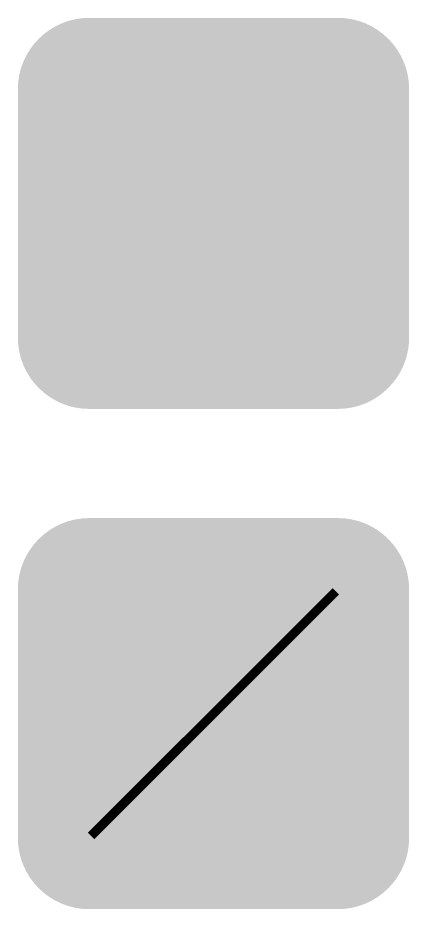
# Model space of a CAD drawing. Header units: millimetres. Extents: x 5277 to 6029, y 2052 to 2709.
# Drawn here: x 5955.73 to 5964.33, y 2249.63 to 2269.23 of the extents above; entities that cross this region are included whole.
import ezdxf

# ---------------------------------------------------------------- set-up
doc = ezdxf.new("R2010")
doc.units = ezdxf.units.MM
doc.layers.add('WaterTransportObj', color=7, linetype='CONTINUOUS', true_color=0x000000)

# ---------------------------------------------------------------- blocks, each defined once
blk = doc.blocks.new('602031313_рек_фз')
at = {"layer": 'WaterTransportObj', "linetype": 'Continuous'}
h = blk.add_hatch(color=256, dxfattribs=at)
edge = h.paths.add_edge_path()
edge.add_spline(control_points=[(-0.266, -0.339), (-0.266, 0.523), (0.438, 1.227), (1.3, 1.227)], knot_values=[-1, -1, -1, -1, 0, 0, 0, 0], degree=3, periodic=0)
edge.add_line((1.3, 1.227), (6.769, 1.227))
edge.add_spline(control_points=[(6.769, 1.227), (7.632, 1.227), (8.333, 0.523), (8.333, -0.339)], knot_values=[-1, -1, -1, -1, 0, 0, 0, 0], degree=3, periodic=0)
edge.add_line((8.333, -0.339), (8.333, -5.806))
edge.add_spline(control_points=[(8.333, -5.806), (8.333, -6.669), (7.632, -7.372), (6.769, -7.372)], knot_values=[-1, -1, -1, -1, 0, 0, 0, 0], degree=3, periodic=0)
edge.add_line((6.769, -7.372), (1.3, -7.372))
edge.add_spline(control_points=[(1.3, -7.372), (0.438, -7.372), (-0.266, -6.669), (-0.266, -5.806)], knot_values=[-1, -1, -1, -1, 0, 0, 0, 0], degree=3, periodic=0)
edge.add_line((-0.266, -5.806), (-0.266, -0.339))
edge = h.paths.add_edge_path(flags=16)
edge.add_spline(control_points=[(0.047, -5.806), (0.047, -6.5), (0.606, -7.059), (1.3, -7.059)], knot_values=[-1, -1, -1, -1, 0, 0, 0, 0], degree=3, periodic=0)
edge.add_line((1.3, -7.059), (6.769, -7.059))
edge.add_spline(control_points=[(6.769, -7.059), (7.463, -7.059), (8.022, -6.5), (8.022, -5.806)], knot_values=[-1, -1, -1, -1, 0, 0, 0, 0], degree=3, periodic=0)
edge.add_line((8.022, -5.806), (8.022, -0.339))
edge.add_spline(control_points=[(8.022, -0.339), (8.022, 0.355), (7.463, 0.914), (6.769, 0.914)], knot_values=[-1, -1, -1, -1, 0, 0, 0, 0], degree=3, periodic=0)
edge.add_line((6.769, 0.914), (1.3, 0.914))
edge.add_spline(control_points=[(1.3, 0.914), (0.606, 0.914), (0.047, 0.355), (0.047, -0.339)], knot_values=[-1, -1, -1, -1, 0, 0, 0, 0], degree=3, periodic=0)
edge.add_line((0.047, -0.339), (0.047, -5.806))
at = {"layer": 'WaterTransportObj', "linetype": 'Continuous', "true_color": 0xffff00}
h = blk.add_hatch(color=2, dxfattribs=at)
edge = h.paths.add_edge_path()
edge.add_spline(control_points=[(0.047, -5.806), (0.047, -6.5), (0.606, -7.059), (1.3, -7.059)], knot_values=[-1, -1, -1, -1, 0, 0, 0, 0], degree=3, periodic=0)
edge.add_line((1.3, -7.059), (6.769, -7.059))
edge.add_spline(control_points=[(6.769, -7.059), (7.463, -7.059), (8.022, -6.5), (8.022, -5.806)], knot_values=[-1, -1, -1, -1, 0, 0, 0, 0], degree=3, periodic=0)
edge.add_line((8.022, -5.806), (8.022, -0.339))
edge.add_spline(control_points=[(8.022, -0.339), (8.022, 0.355), (7.463, 0.914), (6.769, 0.914)], knot_values=[-1, -1, -1, -1, 0, 0, 0, 0], degree=3, periodic=0)
edge.add_line((6.769, 0.914), (1.3, 0.914))
edge.add_spline(control_points=[(1.3, 0.914), (0.606, 0.914), (0.047, 0.355), (0.047, -0.339)], knot_values=[-1, -1, -1, -1, 0, 0, 0, 0], degree=3, periodic=0)
edge.add_line((0.047, -0.339), (0.047, -5.806))
at = {"layer": 'WaterTransportObj', "linetype": 'Continuous'}
h = blk.add_hatch(color=256, dxfattribs=at)
edge = h.paths.add_edge_path()
edge.add_line((0.252, -0.679), (0.252, -5.464))
edge.add_spline(control_points=[(0.252, -5.464), (0.252, -6.23), (0.877, -6.854), (1.642, -6.854)], knot_values=[0, 0, 0, 0, 1, 1, 1, 1], degree=3, periodic=0)
edge.add_line((1.642, -6.854), (6.427, -6.854))
edge.add_spline(control_points=[(6.427, -6.854), (7.193, -6.854), (7.815, -6.23), (7.815, -5.464)], knot_values=[0, 0, 0, 0, 1, 1, 1, 1], degree=3, periodic=0)
edge.add_line((7.815, -5.464), (7.815, -0.679))
edge.add_spline(control_points=[(7.815, -0.679), (7.815, 0.086), (7.193, 0.709), (6.427, 0.709)], knot_values=[0, 0, 0, 0, 1, 1, 1, 1], degree=3, periodic=0)
edge.add_line((6.427, 0.709), (1.642, 0.709))
edge.add_spline(control_points=[(1.642, 0.709), (0.877, 0.709), (0.252, 0.086), (0.252, -0.679)], knot_values=[0, 0, 0, 0, 1, 1, 1, 1], degree=3, periodic=0)
edge = h.paths.add_edge_path(flags=16)
edge.add_line((0.565, -0.679), (0.565, -5.464))
edge.add_spline(control_points=[(0.565, -5.464), (0.565, -6.06), (1.046, -6.541), (1.642, -6.541)], knot_values=[-1, -1, -1, -1, 0, 0, 0, 0], degree=3, periodic=0)
edge.add_line((1.642, -6.541), (6.427, -6.541))
edge.add_spline(control_points=[(6.427, -6.541), (7.024, -6.541), (7.502, -6.06), (7.502, -5.464)], knot_values=[-1, -1, -1, -1, 0, 0, 0, 0], degree=3, periodic=0)
edge.add_line((7.502, -5.464), (7.502, -0.679))
edge.add_spline(control_points=[(7.502, -0.679), (7.502, -0.083), (7.024, 0.396), (6.427, 0.396)], knot_values=[-1, -1, -1, -1, 0, 0, 0, 0], degree=3, periodic=0)
edge.add_line((6.427, 0.396), (1.642, 0.396))
edge.add_spline(control_points=[(1.642, 0.396), (1.046, 0.396), (0.565, -0.083), (0.565, -0.679)], knot_values=[-1, -1, -1, -1, 0, 0, 0, 0], degree=3, periodic=0)
h = blk.add_hatch(color=256, dxfattribs=at)
edge = h.paths.add_edge_path()
edge.add_line((0.77, -1.021), (0.77, -5.124))
edge.add_spline(control_points=[(0.77, -5.124), (0.77, -5.792), (1.314, -6.336), (1.982, -6.336)], knot_values=[0, 0, 0, 0, 1, 1, 1, 1], degree=3, periodic=0)
edge.add_line((1.982, -6.336), (6.085, -6.336))
edge.add_spline(control_points=[(6.085, -6.336), (6.753, -6.336), (7.297, -5.792), (7.297, -5.124)], knot_values=[0, 0, 0, 0, 1, 1, 1, 1], degree=3, periodic=0)
edge.add_line((7.297, -5.124), (7.297, -1.021))
edge.add_spline(control_points=[(7.297, -1.021), (7.297, -0.353), (6.753, 0.191), (6.085, 0.191)], knot_values=[0, 0, 0, 0, 1, 1, 1, 1], degree=3, periodic=0)
edge.add_line((6.085, 0.191), (1.982, 0.191))
edge.add_spline(control_points=[(1.982, 0.191), (1.314, 0.191), (0.77, -0.353), (0.77, -1.021)], knot_values=[0, 0, 0, 0, 1, 1, 1, 1], degree=3, periodic=0)
edge = h.paths.add_edge_path(flags=16)
edge.add_line((1.081, -1.021), (1.081, -5.124))
edge.add_spline(control_points=[(1.081, -5.124), (1.081, -5.624), (1.482, -6.025), (1.982, -6.025)], knot_values=[-1, -1, -1, -1, 0, 0, 0, 0], degree=3, periodic=0)
edge.add_line((1.982, -6.025), (6.085, -6.025))
edge.add_spline(control_points=[(6.085, -6.025), (6.585, -6.025), (6.986, -5.624), (6.986, -5.124)], knot_values=[-1, -1, -1, -1, 0, 0, 0, 0], degree=3, periodic=0)
edge.add_line((6.986, -5.124), (6.986, -1.021))
edge.add_spline(control_points=[(6.986, -1.021), (6.986, -0.521), (6.585, -0.12), (6.085, -0.12)], knot_values=[-1, -1, -1, -1, 0, 0, 0, 0], degree=3, periodic=0)
edge.add_line((6.085, -0.12), (1.982, -0.12))
edge.add_spline(control_points=[(1.982, -0.12), (1.482, -0.12), (1.081, -0.521), (1.081, -1.021)], knot_values=[-1, -1, -1, -1, 0, 0, 0, 0], degree=3, periodic=0)
h = blk.add_hatch(color=256, dxfattribs=at)
h.paths.add_polyline_path([(1.927, -4.266), (1.667, -4.266), (1.407, -4.266), (1.419, -4.238), (1.45, -4.182), (1.467, -4.155), (1.51, -4.079), (1.556, -4.001), (1.558, -3.998), (1.568, -3.978), (1.609, -3.907), (1.639, -3.857), (1.644, -3.849), (1.659, -3.824), (1.669, -3.806), (1.68, -3.789), (1.697, -3.758), (1.705, -3.746), (1.712, -3.733), (1.725, -3.713), (1.73, -3.705), (1.755, -3.662), (1.821, -3.592), (1.861, -3.564), (2.033, -3.433), (2.475, -3.241), (2.745, -3.18), (2.836, -3.157), (3.023, -3.125), (3.118, -3.114), (3.699, -3.039), (4.421, -2.948), (4.563, -2.933), (4.759, -2.907), (5.191, -2.857), (5.426, -2.832), (5.504, -2.822), (5.686, -2.799), (5.789, -2.786), (5.883, -2.774), (6.047, -2.756), (6.118, -2.751), (6.135, -2.748), (6.205, -2.74), (6.257, -2.733), (6.308, -2.727), (6.383, -2.718), (6.405, -2.716), (6.426, -2.713), (6.467, -2.708), (6.489, -2.706), (6.51, -2.703), (6.544, -2.7), (6.557, -2.7), (6.577, -2.695), (6.577, -2.7), (6.577, -2.708), (6.474, -2.887), (6.37, -3.059), (6.125, -3.453), (5.699, -3.985), (5.517, -4.124), (5.484, -4.15), (5.408, -4.195), (5.365, -4.215), (5.317, -4.238), (5.148, -4.263), (5.027, -4.266), (4.878, -4.266), (4.433, -4.267), (4.136, -4.268), (3.839, -4.269), (3.394, -4.271), (3.245, -4.271), (3.134, -4.271), (2.803, -4.269), (2.583, -4.268), (2.364, -4.267), (2.035, -4.266)])
h.paths.add_polyline_path([(2.306, -3.19), (2.316, -3.17), (2.316, -3.168), (2.326, -3.149), (2.336, -3.132), (2.346, -3.116), (2.371, -3.07), (2.386, -3.041), (2.402, -3.012), (2.432, -2.958), (2.447, -2.933), (2.46, -2.907), (2.491, -2.849), (2.51, -2.817), (2.529, -2.784), (2.561, -2.727), (2.573, -2.703), (2.586, -2.679), (2.603, -2.647), (2.609, -2.64), (2.626, -2.605), (2.644, -2.569), (2.606, -2.521), (2.523, -2.42), (2.477, -2.367), (2.394, -2.269), (2.311, -2.17), (2.311, -2.163), (2.508, -2.127), (2.704, -2.1), (2.944, -2.064), (3.394, -2.026), (3.603, -2.024), (3.689, -2.024), (3.803, -2.024), (3.957, -2.029), (3.997, -2.034), (4.006, -2.035), (4.015, -2.037), (4.024, -2.038), (4.037, -2.039), (4.042, -2.039), (4.106, -2.042), (4.297, -2.067), (4.426, -2.09), (4.56, -2.115), (4.8, -2.193), (4.906, -2.246), (4.982, -2.281), (4.966, -2.286), (4.939, -2.286), (4.82, -2.294), (4.729, -2.302), (4.608, -2.312), (4.469, -2.322), (4.451, -2.322), (4.262, -2.334), (3.974, -2.352), (3.876, -2.357), (3.785, -2.362), (3.684, -2.38), (3.674, -2.392), (3.656, -2.41), (3.639, -2.456), (3.639, -2.483), (3.639, -2.524), (3.666, -2.579), (3.694, -2.594), (3.699, -2.597), (3.722, -2.599), (3.74, -2.599), (3.82, -2.599), (3.828, -2.599), (3.852, -2.597), (3.868, -2.594), (3.885, -2.592), (3.904, -2.589), (3.906, -2.589), (3.921, -2.587), (4.05, -2.578), (4.164, -2.572), (4.277, -2.565), (4.406, -2.559), (4.421, -2.559), (4.431, -2.559), (4.459, -2.558), (4.477, -2.557), (4.494, -2.555), (4.515, -2.554), (4.517, -2.554), (4.52, -2.554), (4.537, -2.553), (4.552, -2.552), (4.568, -2.55), (4.608, -2.546), (4.633, -2.544), (4.658, -2.541), (4.706, -2.539), (4.729, -2.539), (4.959, -2.524), (5.211, -2.509), (5.234, -2.509), (5.259, -2.504), (5.285, -2.534), (5.3, -2.549), (5.335, -2.598), (5.355, -2.632), (5.375, -2.666), (5.396, -2.706), (5.396, -2.711), (5.368, -2.716), (5.34, -2.721), (5.335, -2.721), (5.305, -2.724), (5.28, -2.728), (5.254, -2.732), (5.19, -2.74), (5.151, -2.743), (5.112, -2.747), (5.042, -2.756), (5.012, -2.761), (4.878, -2.779), (4.656, -2.806), (4.568, -2.817), (4.542, -2.819), (4.454, -2.829), (4.391, -2.837), (4.328, -2.844), (4.244, -2.854), (4.224, -2.857), (4.202, -2.86), (4.106, -2.871), (4.032, -2.88), (3.959, -2.889), (3.853, -2.902), (3.82, -2.907), (3.714, -2.92), (3.5, -2.948), (3.391, -2.963), (3.368, -2.966), (3.318, -2.972), (3.29, -2.976), (3.262, -2.979), (3.217, -2.986), (3.199, -2.988), (3.182, -2.991), (3.159, -2.993), (3.154, -2.993), (2.939, -3.021), (2.563, -3.104), (2.402, -3.16), (2.356, -3.175), (2.311, -3.19), (2.311, -3.195)])
blk = doc.blocks.new('602031313_ликв_фз')
at = {"layer": 'WaterTransportObj', "linetype": 'Continuous'}
h = blk.add_hatch(color=256, dxfattribs=at)
edge = h.paths.add_edge_path()
edge.add_spline(control_points=[(-0.266, -0.339), (-0.266, 0.523), (0.438, 1.227), (1.3, 1.227)], knot_values=[-1, -1, -1, -1, 0, 0, 0, 0], degree=3, periodic=0)
edge.add_line((1.3, 1.227), (6.769, 1.227))
edge.add_spline(control_points=[(6.769, 1.227), (7.632, 1.227), (8.333, 0.523), (8.333, -0.339)], knot_values=[-1, -1, -1, -1, 0, 0, 0, 0], degree=3, periodic=0)
edge.add_line((8.333, -0.339), (8.333, -5.806))
edge.add_spline(control_points=[(8.333, -5.806), (8.333, -6.669), (7.632, -7.372), (6.769, -7.372)], knot_values=[-1, -1, -1, -1, 0, 0, 0, 0], degree=3, periodic=0)
edge.add_line((6.769, -7.372), (1.3, -7.372))
edge.add_spline(control_points=[(1.3, -7.372), (0.438, -7.372), (-0.266, -6.669), (-0.266, -5.806)], knot_values=[-1, -1, -1, -1, 0, 0, 0, 0], degree=3, periodic=0)
edge.add_line((-0.266, -5.806), (-0.266, -0.339))
edge = h.paths.add_edge_path(flags=16)
edge.add_spline(control_points=[(0.047, -5.806), (0.047, -6.5), (0.606, -7.059), (1.3, -7.059)], knot_values=[-1, -1, -1, -1, 0, 0, 0, 0], degree=3, periodic=0)
edge.add_line((1.3, -7.059), (6.769, -7.059))
edge.add_spline(control_points=[(6.769, -7.059), (7.463, -7.059), (8.022, -6.5), (8.022, -5.806)], knot_values=[-1, -1, -1, -1, 0, 0, 0, 0], degree=3, periodic=0)
edge.add_line((8.022, -5.806), (8.022, -0.339))
edge.add_spline(control_points=[(8.022, -0.339), (8.022, 0.355), (7.463, 0.914), (6.769, 0.914)], knot_values=[-1, -1, -1, -1, 0, 0, 0, 0], degree=3, periodic=0)
edge.add_line((6.769, 0.914), (1.3, 0.914))
edge.add_spline(control_points=[(1.3, 0.914), (0.606, 0.914), (0.047, 0.355), (0.047, -0.339)], knot_values=[-1, -1, -1, -1, 0, 0, 0, 0], degree=3, periodic=0)
edge.add_line((0.047, -0.339), (0.047, -5.806))
at = {"layer": 'WaterTransportObj', "linetype": 'Continuous', "true_color": 0xffffff}
h = blk.add_hatch(color=7, dxfattribs=at)
edge = h.paths.add_edge_path()
edge.add_spline(control_points=[(0.047, -5.806), (0.047, -6.5), (0.606, -7.059), (1.3, -7.059)], knot_values=[-1, -1, -1, -1, 0, 0, 0, 0], degree=3, periodic=0)
edge.add_line((1.3, -7.059), (6.769, -7.059))
edge.add_spline(control_points=[(6.769, -7.059), (7.463, -7.059), (8.022, -6.5), (8.022, -5.806)], knot_values=[-1, -1, -1, -1, 0, 0, 0, 0], degree=3, periodic=0)
edge.add_line((8.022, -5.806), (8.022, -0.339))
edge.add_spline(control_points=[(8.022, -0.339), (8.022, 0.355), (7.463, 0.914), (6.769, 0.914)], knot_values=[-1, -1, -1, -1, 0, 0, 0, 0], degree=3, periodic=0)
edge.add_line((6.769, 0.914), (1.3, 0.914))
edge.add_spline(control_points=[(1.3, 0.914), (0.606, 0.914), (0.047, 0.355), (0.047, -0.339)], knot_values=[-1, -1, -1, -1, 0, 0, 0, 0], degree=3, periodic=0)
edge.add_line((0.047, -0.339), (0.047, -5.806))
at = {"layer": 'WaterTransportObj', "linetype": 'Continuous'}
h = blk.add_hatch(color=256, dxfattribs=at)
edge = h.paths.add_edge_path()
edge.add_line((0.252, -0.679), (0.252, -5.464))
edge.add_spline(control_points=[(0.252, -5.464), (0.252, -6.23), (0.877, -6.854), (1.642, -6.854)], knot_values=[0, 0, 0, 0, 1, 1, 1, 1], degree=3, periodic=0)
edge.add_line((1.642, -6.854), (6.427, -6.854))
edge.add_spline(control_points=[(6.427, -6.854), (7.193, -6.854), (7.815, -6.23), (7.815, -5.464)], knot_values=[0, 0, 0, 0, 1, 1, 1, 1], degree=3, periodic=0)
edge.add_line((7.815, -5.464), (7.815, -0.679))
edge.add_spline(control_points=[(7.815, -0.679), (7.815, 0.086), (7.193, 0.709), (6.427, 0.709)], knot_values=[0, 0, 0, 0, 1, 1, 1, 1], degree=3, periodic=0)
edge.add_line((6.427, 0.709), (1.642, 0.709))
edge.add_spline(control_points=[(1.642, 0.709), (0.877, 0.709), (0.252, 0.086), (0.252, -0.679)], knot_values=[0, 0, 0, 0, 1, 1, 1, 1], degree=3, periodic=0)
edge = h.paths.add_edge_path(flags=16)
edge.add_line((0.565, -0.679), (0.565, -5.464))
edge.add_spline(control_points=[(0.565, -5.464), (0.565, -6.06), (1.046, -6.541), (1.642, -6.541)], knot_values=[-1, -1, -1, -1, 0, 0, 0, 0], degree=3, periodic=0)
edge.add_line((1.642, -6.541), (6.427, -6.541))
edge.add_spline(control_points=[(6.427, -6.541), (7.024, -6.541), (7.502, -6.06), (7.502, -5.464)], knot_values=[-1, -1, -1, -1, 0, 0, 0, 0], degree=3, periodic=0)
edge.add_line((7.502, -5.464), (7.502, -0.679))
edge.add_spline(control_points=[(7.502, -0.679), (7.502, -0.083), (7.024, 0.396), (6.427, 0.396)], knot_values=[-1, -1, -1, -1, 0, 0, 0, 0], degree=3, periodic=0)
edge.add_line((6.427, 0.396), (1.642, 0.396))
edge.add_spline(control_points=[(1.642, 0.396), (1.046, 0.396), (0.565, -0.083), (0.565, -0.679)], knot_values=[-1, -1, -1, -1, 0, 0, 0, 0], degree=3, periodic=0)
h = blk.add_hatch(color=256, dxfattribs=at)
edge = h.paths.add_edge_path()
edge.add_line((0.77, -1.021), (0.77, -5.124))
edge.add_spline(control_points=[(0.77, -5.124), (0.77, -5.792), (1.314, -6.336), (1.982, -6.336)], knot_values=[0, 0, 0, 0, 1, 1, 1, 1], degree=3, periodic=0)
edge.add_line((1.982, -6.336), (6.085, -6.336))
edge.add_spline(control_points=[(6.085, -6.336), (6.753, -6.336), (7.297, -5.792), (7.297, -5.124)], knot_values=[0, 0, 0, 0, 1, 1, 1, 1], degree=3, periodic=0)
edge.add_line((7.297, -5.124), (7.297, -1.021))
edge.add_spline(control_points=[(7.297, -1.021), (7.297, -0.353), (6.753, 0.191), (6.085, 0.191)], knot_values=[0, 0, 0, 0, 1, 1, 1, 1], degree=3, periodic=0)
edge.add_line((6.085, 0.191), (1.982, 0.191))
edge.add_spline(control_points=[(1.982, 0.191), (1.314, 0.191), (0.77, -0.353), (0.77, -1.021)], knot_values=[0, 0, 0, 0, 1, 1, 1, 1], degree=3, periodic=0)
edge = h.paths.add_edge_path(flags=16)
edge.add_line((1.081, -1.021), (1.081, -5.124))
edge.add_spline(control_points=[(1.081, -5.124), (1.081, -5.624), (1.482, -6.025), (1.982, -6.025)], knot_values=[-1, -1, -1, -1, 0, 0, 0, 0], degree=3, periodic=0)
edge.add_line((1.982, -6.025), (6.085, -6.025))
edge.add_spline(control_points=[(6.085, -6.025), (6.585, -6.025), (6.986, -5.624), (6.986, -5.124)], knot_values=[-1, -1, -1, -1, 0, 0, 0, 0], degree=3, periodic=0)
edge.add_line((6.986, -5.124), (6.986, -1.021))
edge.add_spline(control_points=[(6.986, -1.021), (6.986, -0.521), (6.585, -0.12), (6.085, -0.12)], knot_values=[-1, -1, -1, -1, 0, 0, 0, 0], degree=3, periodic=0)
edge.add_line((6.085, -0.12), (1.982, -0.12))
edge.add_spline(control_points=[(1.982, -0.12), (1.482, -0.12), (1.081, -0.521), (1.081, -1.021)], knot_values=[-1, -1, -1, -1, 0, 0, 0, 0], degree=3, periodic=0)
h = blk.add_hatch(color=256, dxfattribs=at)
h.paths.add_polyline_path([(1.927, -4.266), (1.667, -4.266), (1.407, -4.266), (1.419, -4.238), (1.45, -4.182), (1.467, -4.155), (1.51, -4.079), (1.556, -4.001), (1.558, -3.998), (1.568, -3.978), (1.609, -3.907), (1.639, -3.857), (1.644, -3.849), (1.659, -3.824), (1.669, -3.806), (1.68, -3.789), (1.697, -3.758), (1.705, -3.746), (1.712, -3.733), (1.725, -3.713), (1.73, -3.705), (1.755, -3.662), (1.821, -3.592), (1.861, -3.564), (2.033, -3.433), (2.475, -3.241), (2.745, -3.18), (2.836, -3.157), (3.023, -3.125), (3.118, -3.114), (3.699, -3.039), (4.421, -2.948), (4.563, -2.933), (4.759, -2.907), (5.191, -2.857), (5.426, -2.832), (5.504, -2.822), (5.686, -2.799), (5.789, -2.786), (5.883, -2.774), (6.047, -2.756), (6.118, -2.751), (6.135, -2.748), (6.205, -2.74), (6.257, -2.733), (6.308, -2.727), (6.383, -2.718), (6.405, -2.716), (6.426, -2.713), (6.467, -2.708), (6.489, -2.706), (6.51, -2.703), (6.544, -2.7), (6.557, -2.7), (6.577, -2.695), (6.577, -2.7), (6.577, -2.708), (6.474, -2.887), (6.37, -3.059), (6.125, -3.453), (5.699, -3.985), (5.517, -4.124), (5.484, -4.15), (5.408, -4.195), (5.365, -4.215), (5.317, -4.238), (5.148, -4.263), (5.027, -4.266), (4.878, -4.266), (4.433, -4.267), (4.136, -4.268), (3.839, -4.269), (3.394, -4.271), (3.245, -4.271), (3.134, -4.271), (2.803, -4.269), (2.583, -4.268), (2.364, -4.267), (2.035, -4.266)])
h.paths.add_polyline_path([(2.306, -3.19), (2.316, -3.17), (2.316, -3.168), (2.326, -3.149), (2.336, -3.132), (2.346, -3.116), (2.371, -3.07), (2.386, -3.041), (2.402, -3.012), (2.432, -2.958), (2.447, -2.933), (2.46, -2.907), (2.491, -2.849), (2.51, -2.817), (2.529, -2.784), (2.561, -2.727), (2.573, -2.703), (2.586, -2.679), (2.603, -2.647), (2.609, -2.64), (2.626, -2.605), (2.644, -2.569), (2.606, -2.521), (2.523, -2.42), (2.477, -2.367), (2.394, -2.269), (2.311, -2.17), (2.311, -2.163), (2.508, -2.127), (2.704, -2.1), (2.944, -2.064), (3.394, -2.026), (3.603, -2.024), (3.689, -2.024), (3.803, -2.024), (3.957, -2.029), (3.997, -2.034), (4.006, -2.035), (4.015, -2.037), (4.024, -2.038), (4.037, -2.039), (4.042, -2.039), (4.106, -2.042), (4.297, -2.067), (4.426, -2.09), (4.56, -2.115), (4.8, -2.193), (4.906, -2.246), (4.982, -2.281), (4.966, -2.286), (4.939, -2.286), (4.82, -2.294), (4.729, -2.302), (4.608, -2.312), (4.469, -2.322), (4.451, -2.322), (4.262, -2.334), (3.974, -2.352), (3.876, -2.357), (3.785, -2.362), (3.684, -2.38), (3.674, -2.392), (3.656, -2.41), (3.639, -2.456), (3.639, -2.483), (3.639, -2.524), (3.666, -2.579), (3.694, -2.594), (3.699, -2.597), (3.722, -2.599), (3.74, -2.599), (3.82, -2.599), (3.828, -2.599), (3.852, -2.597), (3.868, -2.594), (3.885, -2.592), (3.904, -2.589), (3.906, -2.589), (3.921, -2.587), (4.05, -2.578), (4.164, -2.572), (4.277, -2.565), (4.406, -2.559), (4.421, -2.559), (4.431, -2.559), (4.459, -2.558), (4.477, -2.557), (4.494, -2.555), (4.515, -2.554), (4.517, -2.554), (4.52, -2.554), (4.537, -2.553), (4.552, -2.552), (4.568, -2.55), (4.608, -2.546), (4.633, -2.544), (4.658, -2.541), (4.706, -2.539), (4.729, -2.539), (4.959, -2.524), (5.211, -2.509), (5.234, -2.509), (5.259, -2.504), (5.285, -2.534), (5.3, -2.549), (5.335, -2.598), (5.355, -2.632), (5.375, -2.666), (5.396, -2.706), (5.396, -2.711), (5.368, -2.716), (5.34, -2.721), (5.335, -2.721), (5.305, -2.724), (5.28, -2.728), (5.254, -2.732), (5.19, -2.74), (5.151, -2.743), (5.112, -2.747), (5.042, -2.756), (5.012, -2.761), (4.878, -2.779), (4.656, -2.806), (4.568, -2.817), (4.542, -2.819), (4.454, -2.829), (4.391, -2.837), (4.328, -2.844), (4.244, -2.854), (4.224, -2.857), (4.202, -2.86), (4.106, -2.871), (4.032, -2.88), (3.959, -2.889), (3.853, -2.902), (3.82, -2.907), (3.714, -2.92), (3.5, -2.948), (3.391, -2.963), (3.368, -2.966), (3.318, -2.972), (3.29, -2.976), (3.262, -2.979), (3.217, -2.986), (3.199, -2.988), (3.182, -2.991), (3.159, -2.993), (3.154, -2.993), (2.939, -3.021), (2.563, -3.104), (2.402, -3.16), (2.356, -3.175), (2.311, -3.19), (2.311, -3.195)])
at = {"layer": 'WaterTransportObj', "color": 1, "linetype": 'Continuous', "true_color": 0xff0000, "const_width": 0.2}
blk.add_lwpolyline([(1.344, -5.762), (6.723, -0.383)], dxfattribs=at)

msp = doc.modelspace()

# ---------------------------------------------------------------- block references
at = {"layer": 'WaterTransportObj', "linetype": 'Continuous'}
for name, p in [('602031313_рек_фз', (5956, 2268)), ('602031313_ликв_фз', (5956, 2257))]:
    msp.add_blockref(name, p, dxfattribs=at)

doc.saveas('drawing.dxf')
